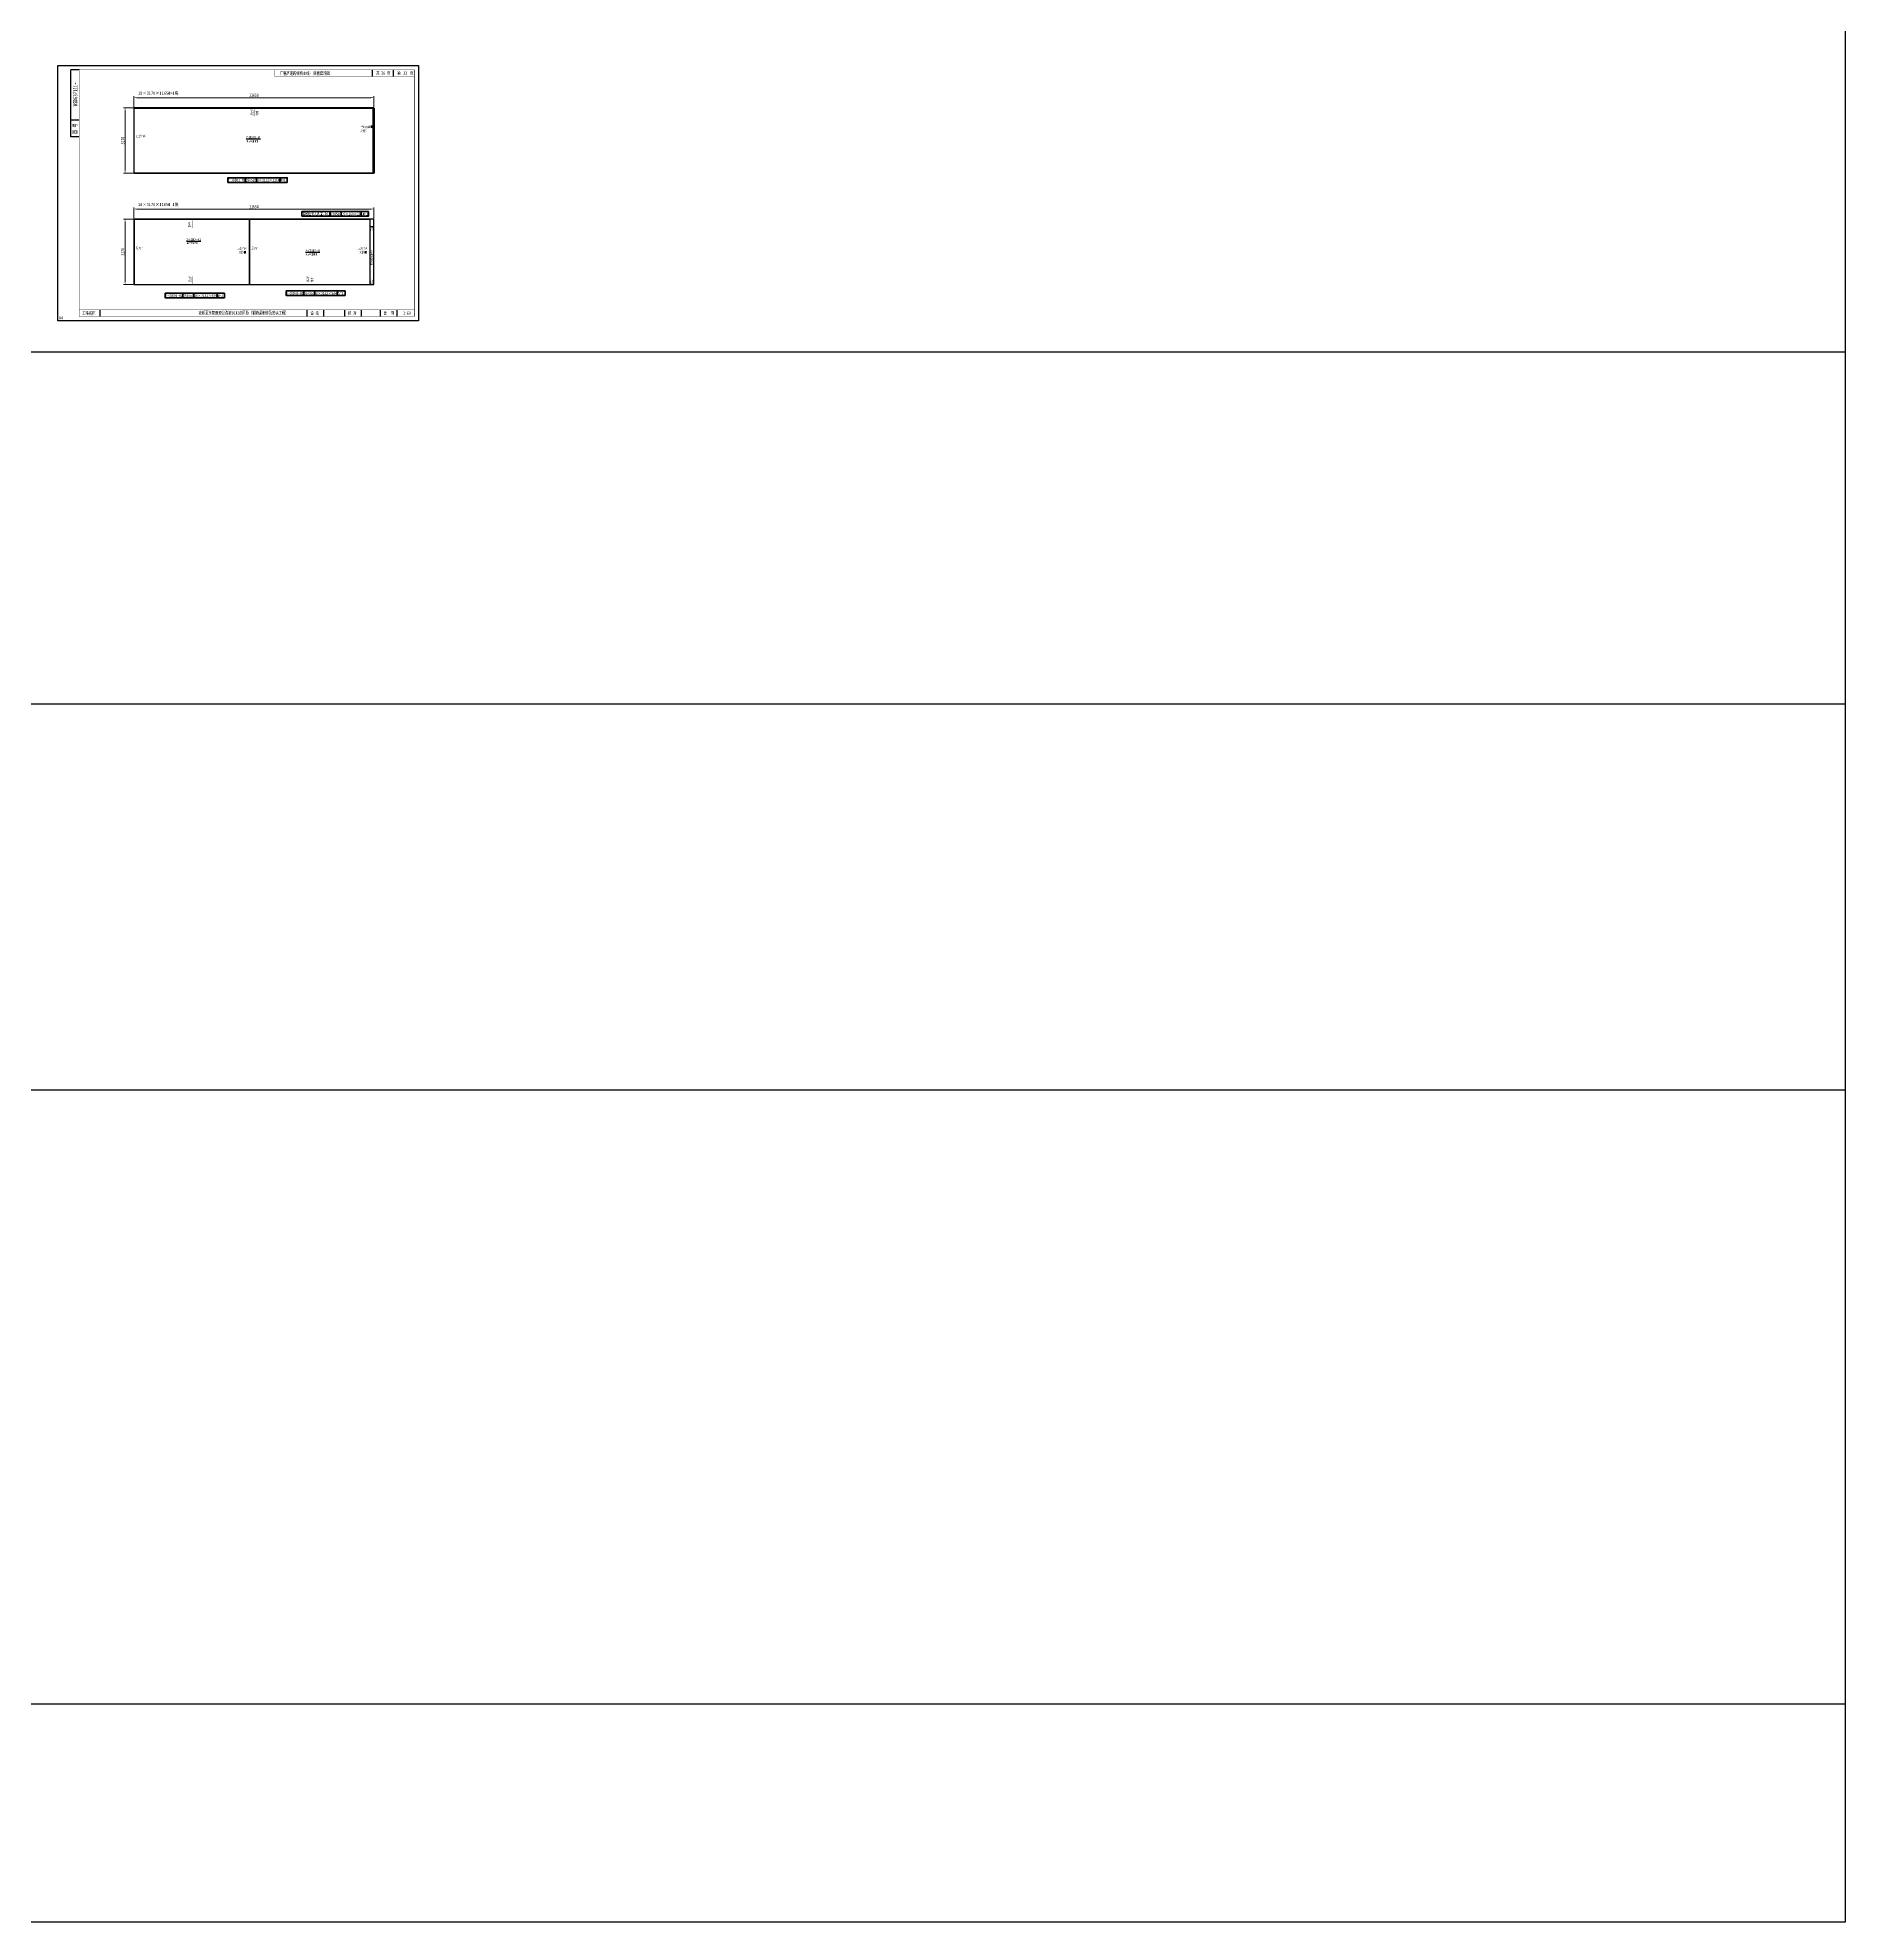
# Model space of a CAD drawing. Extents: x 1629247 to 2251351, y -601856 to -65897.
# Drawn here: x 2163622 to 2251351, y -381336 to -289876 of the extents above; entities that cross this region are included whole.
import ezdxf
from ezdxf.enums import TextEntityAlignment as Align

# ---------------------------------------------------------------- set-up
doc = ezdxf.new("R2010")
doc.units = 0
doc.header["$LTSCALE"] = 2
doc.header["$MEASUREMENT"] = 0
doc.header["$PDMODE"] = 35
doc.header["$PDSIZE"] = 50
doc.linetypes.add('PHANTOM', pattern=[63.5, 31.75, -6.35, 6.35, -6.35, 6.35, -6.35])
doc.layers.get('0').update_dxf_attribs({"linetype": 'CONTINUOUS'})
doc.layers.get('Defpoints').update_dxf_attribs({"linetype": 'CONTINUOUS'})
doc.layers.add('1图框轮廓', color=7, linetype='CONTINUOUS', lineweight=35)
doc.layers.add('标注层', color=3, linetype='CONTINUOUS', lineweight=13)
doc.layers.add('A3', color=7, linetype='CONTINUOUS')
doc.styles.add('仿宋', font='仿宋_GB2312_1.ttf', dxfattribs={"width": 0.7})
doc.dimstyles.new('标准标注样式-60', dxfattribs={"dimscale": 60, "dimtxt": 2.7, "dimasz": 2.5, "dimexe": 1.25, "dimexo": 0.625, "dimtad": 1, "dimdec": 0, "dimdsep": 46, "dimtxsty": '仿宋', "dimcen": 2.5, "dimclrd": 3, "dimclre": 3, "dimclrt": 4, "dimazin": 0, "dimtfac": 1, "dimtdec": 0, "dimtmove": 0, "dimatfit": 3, "dimfxl": 1.25, "dimlwd": 13, "dimlwe": 13, "dimarcsym": 0})

# ---------------------------------------------------------------- blocks, each defined once
blk = doc.blocks.new('*D631')
at = {"color": 3, "lineweight": 13, "ltscale": 3}
for p, q in [((2168288, -293247), (2168288, -292712)), ((2179938, -293247), (2179938, -292712))]:
    blk.add_line(p, q, dxfattribs=at)
at = {"color": 3, "linetype": 'ByBlock', "lineweight": 13, "ltscale": 3}
blk.add_line((2179788, -292787), (2168438, -292787), dxfattribs=at)
at = {"color": 3, "ltscale": 3}
for points in [[(2168438, -292762), (2168438, -292812), (2168288, -292787)], [(2179788, -292762), (2179788, -292812), (2179938, -292787)]]:
    blk.add_solid(points, dxfattribs=at)
at = {"layer": 'Defpoints', "color": 0, "ltscale": 3}
for p in [(2168288, -292787), (2168288, -293284), (2179938, -293284)]:
    blk.add_point(p, dxfattribs=at)
at = {"color": 4, "ltscale": 3, "insert": (2174113, -292668), "char_height": 162, "attachment_point": 5, "style": '仿宋'}
blk.add_mtext('11650', dxfattribs=at)
blk = doc.blocks.new('*D632')
at = {"color": 3, "lineweight": 13, "ltscale": 3}
for p, q in [((2168250, -293284), (2167788, -293284)), ((2168250, -296454), (2167788, -296454))]:
    blk.add_line(p, q, dxfattribs=at)
at = {"color": 3, "linetype": 'ByBlock', "lineweight": 13, "ltscale": 3}
blk.add_line((2167863, -293434), (2167863, -296304), dxfattribs=at)
at = {"color": 3, "ltscale": 3}
for points in [[(2167838, -293434), (2167888, -293434), (2167863, -293284)], [(2167838, -296304), (2167888, -296304), (2167863, -296454)]]:
    blk.add_solid(points, dxfattribs=at)
at = {"layer": 'Defpoints', "color": 0, "ltscale": 3}
for p in [(2168288, -293284), (2167863, -296454), (2168288, -296454)]:
    blk.add_point(p, dxfattribs=at)
at = {"color": 4, "ltscale": 3, "insert": (2167745, -294869), "char_height": 162, "attachment_point": 5, "rotation": 90, "style": '仿宋'}
blk.add_mtext('3170', dxfattribs=at)
blk = doc.blocks.new('tukuangA4-')
at = {"layer": 'A3'}
for p, q in [((537, 7565), (537, 10327)), ((882, 10327), (537, 10327)), ((12951, 10051), (12951, 10327)), ((13814, 10051), (13814, 10327)), ((882, 8256), (537, 8256)), ((882, 7565), (537, 7565)), ((1745, 173), (1745, 449)), ((10266, 173), (10266, 449)), ((10957, 173), (10957, 449)), ((11811, 173), (11811, 449)), ((12502, 173), (12502, 449)), ((13280, 173), (13280, 449)), ((13971, 173), (13971, 449))]:
    blk.add_line(p, q, dxfattribs=at)
blk.add_lwpolyline([(14850, 10500), (14850, 0), (0, 0), (0, 10500)], close=True, dxfattribs=at)
for points, const_width in [([(882, 10327), (14677, 10327), (14677, 173), (882, 173), (882, 10327)], 17.3), ([(8927, 10051), (8927, 10327)], 13.8), ([(8927, 10051), (14677, 10051)], 13.8), ([(882, 449), (14677, 449)], 13.8)]:
    blk.add_lwpolyline(points, dxfattribs=dict(at, const_width=const_width))
at = {"layer": 'A3', "color": 7, "linetype": 'Continuous', "style": '仿宋', "width": 0.7}
for s, p in [('共    页', (13106, 10120)), ('第     页', (13977, 10120)), ('工程名称', (1009, 242)), ('花都至东莞高速公路第SG12合同段（钢箱梁制作及安装工程）', (5798, 255)), ('设 绘', (10401, 242)), ('校 对', (11946, 242)), ('比  例', (13415, 242))]:
    blk.add_text(s, height=138.1, dxfattribs=at).set_placement(p)
blk.add_text('WSD63711L-', height=172.6, rotation=90, dxfattribs=at).set_placement((806, 9316), align=Align.CENTER)
blk.add_text('图 号', height=172.6, rotation=90, dxfattribs=at).set_placement((793, 7681))
blk.add_text('A4', height=138.1, dxfattribs=at).set_placement((139, 50), align=Align.CENTER)
blk = doc.blocks.new('*D633')
at = {"color": 3, "lineweight": 13, "ltscale": 3}
for p, q in [((2168288, -298651), (2168288, -298116)), ((2179938, -298651), (2179938, -298116))]:
    blk.add_line(p, q, dxfattribs=at)
at = {"color": 3, "linetype": 'ByBlock', "lineweight": 13, "ltscale": 3}
blk.add_line((2179788, -298191), (2168438, -298191), dxfattribs=at)
at = {"color": 3, "ltscale": 3}
for points in [[(2168438, -298166), (2168438, -298216), (2168288, -298191)], [(2179788, -298166), (2179788, -298216), (2179938, -298191)]]:
    blk.add_solid(points, dxfattribs=at)
at = {"layer": 'Defpoints', "color": 0, "ltscale": 3}
for p in [(2168288, -298191), (2168288, -298689), (2179938, -298689)]:
    blk.add_point(p, dxfattribs=at)
at = {"color": 4, "ltscale": 3, "insert": (2174113, -298073), "char_height": 162, "attachment_point": 5, "style": '仿宋'}
blk.add_mtext('11650', dxfattribs=at)
blk = doc.blocks.new('*D634')
at = {"color": 3, "lineweight": 13, "ltscale": 3}
for p, q in [((2168250, -298689), (2167788, -298689)), ((2168250, -301859), (2167788, -301859))]:
    blk.add_line(p, q, dxfattribs=at)
at = {"color": 3, "linetype": 'ByBlock', "lineweight": 13, "ltscale": 3}
blk.add_line((2167863, -298839), (2167863, -301709), dxfattribs=at)
at = {"color": 3, "ltscale": 3}
for points in [[(2167838, -298839), (2167888, -298839), (2167863, -298689)], [(2167838, -301709), (2167888, -301709), (2167863, -301859)]]:
    blk.add_solid(points, dxfattribs=at)
at = {"layer": 'Defpoints', "color": 0, "ltscale": 3}
for p in [(2168288, -298689), (2167863, -301859), (2168288, -301859)]:
    blk.add_point(p, dxfattribs=at)
at = {"color": 4, "ltscale": 3, "insert": (2167745, -300274), "char_height": 162, "attachment_point": 5, "rotation": 90, "style": '仿宋'}
blk.add_mtext('3170', dxfattribs=at)

msp = doc.modelspace()

# ---------------------------------------------------------------- linework, layer by layer
at = {"color": 3, "ltscale": 3}
msp.add_line((2179895.4, -296444.3), (2179895.4, -293292.3), dxfattribs=at)
at = {"color": 8, "ltscale": 3}
for p, q in [((2065547.6, -305115.8), (2251350.7, -305115.8)), ((2065547.6, -322198.6), (2251350.7, -322198.6)), ((2065547.6, -340941.2), (2251350.7, -340941.2)), ((2065547.6, -370740.5), (2251350.7, -370740.5))]:
    msp.add_line(p, q, dxfattribs=at)
for points in [[(2065547.6, -218566.9), (2251350.7, -218566.9), (2251350.7, -381335.8), (2065547.6, -381335.8)], [(2168288, -296454.3), (2179938, -296454.3), (2179938, -293284.3), (2168288, -293284.3)], [(2168288, -301859), (2179938, -301859), (2179938, -298689), (2168288, -298689)]]:
    msp.add_lwpolyline(points, close=True, dxfattribs=at)
at = {"color": 1}
for points in [[(2168298, -293292.3), (2179945.4, -293292.3), (2179945.4, -296444.3), (2168298, -296444.3)], [(2173895, -298697), (2168298, -298697), (2168298, -301849), (2173895, -301849)], [(2179751.7, -298697), (2173905, -298697), (2173905, -301849), (2179751.7, -301849)]]:
    msp.add_lwpolyline(points, close=True, dxfattribs=at)
at = {"color": 1, "ltscale": 3}
msp.add_lwpolyline([(2179761.7, -299040), (2179921.7, -299040), (2179921.7, -301849), (2179761.7, -301849)], close=True, dxfattribs=at)
at = {"layer": '1图框轮廓', "color": 30, "ltscale": 3}
for p, q in [((2173702.3, -296671.5), (2173702.3, -296896.5)), ((2174236.8, -296896.5), (2174236.8, -296671.5)), ((2175371.2, -296671.5), (2175371.2, -296896.5)), ((2177823.4, -298542.4), (2177823.4, -298317.4)), ((2178357.9, -298542.4), (2178357.9, -298317.4)), ((2179315.7, -298542.4), (2179315.7, -298317.4)), ((2170658.3, -302504.8), (2170658.3, -302279.8)), ((2171192.8, -302504.8), (2171192.8, -302279.8)), ((2172327.2, -302504.8), (2172327.2, -302279.8)), ((2176532.8, -302168.7), (2176532.8, -302393.7)), ((2177067.3, -302393.7), (2177067.3, -302168.7)), ((2178178.4, -302168.7), (2178178.4, -302393.7))]:
    msp.add_line(p, q, dxfattribs=at)
for points in [[(2175731.2, -296896.5), (2172856.6, -296896.5), (2172856.6, -296671.5), (2175731.2, -296671.5)], [(2176436.7, -298542.4), (2179675.7, -298542.4), (2179675.7, -298317.4), (2176436.7, -298317.4)], [(2172687.2, -302504.8), (2169812.6, -302504.8), (2169812.6, -302279.8), (2172687.2, -302279.8)], [(2178538.4, -302393.7), (2175687.1, -302393.7), (2175687.1, -302168.7), (2178538.4, -302168.7)]]:
    msp.add_lwpolyline(points, close=True, dxfattribs=at)
for points in [[(2179896.1, -299045.3, 0, 20, 0), (2179896.1, -299123.3, 3, 3, 0), (2179896.1, -299257.9, 3, 3, 0)], [(2179896.1, -301843.7, 0, 20, 0), (2179896.1, -301765.7, 3, 3, 0), (2179896.1, -301631.1, 3, 3, 0)]]:
    msp.add_lwpolyline(points, format="xyseb", dxfattribs=at)
at = {"layer": '标注层', "color": 42}
for points in [[(2174126.6, -293302.9, 0, 25, 0), (2174126.6, -293377.7, 5, 5, 0), (2174126.6, -293698.5, 5, 5, 0)], [(2179895.4, -294305.7, 0, 25, 0), (2179820.6, -294305.7, 5, 5, 0), (2179268.7, -294305.7, 5, 5, 0)], [(2168317.4, -294739.5, 0, 25, 0), (2168392.2, -294739.5, 5, 5, 0), (2168908.2, -294739.5, 5, 5, 0)], [(2171117, -298721.6, 0, 25, 0), (2171117, -298796.4, 5, 5, 0), (2171117, -299117.2, 5, 5, 0)], [(2168305.5, -300194.8, 0, 25, 0), (2168380.3, -300194.8, 5, 5, 0), (2168701.1, -300194.8, 5, 5, 0)], [(2173875.6, -300190.7, 0, 25, 0), (2173800.8, -300190.7, 5, 5, 0), (2173284.8, -300190.7, 5, 5, 0)], [(2173912.5, -300194.8, 0, 25, 0), (2173987.3, -300194.8, 5, 5, 0), (2174308.1, -300194.8, 5, 5, 0)], [(2179732.3, -300190.7, 0, 25, 0), (2179657.5, -300190.7, 5, 5, 0), (2179141.5, -300190.7, 5, 5, 0)], [(2171117, -301846.4, 0, 25, 0), (2171117, -301771.6, 5, 5, 0), (2171117, -301450.8, 5, 5, 0)], [(2176826.3, -301846.4, 0, 25, 0), (2176826.3, -301771.6, 5, 5, 0), (2176826.3, -301450.8, 5, 5, 0)]]:
    msp.add_lwpolyline(points, format="xyseb", dxfattribs=at)

# ---------------------------------------------------------------- block references
at = {"color": 8, "xscale": 1.179310344858095, "yscale": 1.179310344799887, "zscale": 1.179310344827586}
msp.add_blockref('tukuangA4-', (2164593, -303609.4), dxfattribs=at)

# ---------------------------------------------------------------- texts
at = {"color": 7, "style": '仿宋', "width": 0.85}
for s, p in [('18×3170×11650', (2168493.5, -292642.3)), ('N=1块', (2169957.8, -292642.3)), ('18×3170×11650', (2168493.5, -298046.9)), ('N=1块', (2169957.8, -298046.9))]:
    msp.add_text(s, height=150, dxfattribs=at).set_placement(p)
at = {"color": 6, "linetype": 'PHANTOM', "ltscale": 10, "style": '仿宋', "width": 0.7}
for s, p in [('%%UZ-DDB01-H1', (2173743.5, -294765.9)), ('%%UZ-CDB04-H1', (2170839.3, -299730.6)), ('%%UY-CDB03-H1', (2176624.6, -300268.3))]:
    msp.add_text(s, height=121.5, dxfattribs=at).set_placement(p)
at = {"color": 152, "linetype": 'PHANTOM', "ltscale": 10, "style": '仿宋', "width": 0.7}
for p in [(2173745.5, -294954.4), (2170853.3, -299883.7), (2176607.3, -300440.9)]:
    msp.add_text('显示非结构侧', height=97.2, dxfattribs=at).set_placement(p)
at = {"color": 7, "style": '仿宋', "width": 0.85}
for s, p in [('Z-DDB01-H1', (2173270.9, -296784)), ('Q345qC', (2173969.6, -296784)), ('18×3152×11647', (2174808.3, -296784)), ('N=1 ', (2175572.3, -296784)), ('底板检修人孔圈-RJ1', (2177130.9, -298429.9)), ('Q345qC', (2178090.7, -298429.9)), ('N=1', (2179524.2, -298429.9)), ('Z-CDB04-H1', (2170226.9, -302392.3)), ('Q345qC', (2170925.6, -302392.3)), ('18×3152×5597', (2171804.5, -302392.3)), ('N=1 ', (2172528.3, -302392.3)), ('Y-CDB03-H1', (2176101.4, -302281.2)), ('Q345qC', (2176800, -302281.2)), ('18×3152×5847', (2177627.2, -302281.2)), ('N=1 ', (2178379.5, -302281.2))]:
    msp.add_text(s, height=121.5, dxfattribs=at).set_placement(p, align=Align.MIDDLE_CENTER)
msp.add_text('16×160×2809', height=121.5, dxfattribs=at).set_placement((2178362.4, -298429.9), align=Align.MIDDLE_LEFT)
at = {"layer": 'A3', "color": 6, "linetype": 'Continuous', "style": '仿宋', "width": 0.7}
msp.add_text('广惠高速跨线桥主线- 底板套料图', height=162.857, dxfattribs=at).set_placement((2175377.6, -291684.4))
at = {"layer": 'A3', "color": 1, "linetype": 'Continuous', "style": '仿宋', "width": 0.7}
for s, p in [('36', (2180288.1, -291675.2)), ('23', (2181365.4, -291675.2))]:
    msp.add_text(s, height=162.86, dxfattribs=at).set_placement(p)
at = {"layer": 'A3', "color": 6, "linetype": 'Continuous', "style": '仿宋', "width": 0.7}
for s, p in [('正25%%D', (2179874.8, -299145.9)), ('底板检修人孔圈-RJ1', (2179869.6, -300527.4)), ('正25%%D', (2179874.8, -301656.7))]:
    msp.add_text(s, height=80, rotation=90, dxfattribs=at).set_placement(p, align=Align.CENTER)
at = {"layer": 'A3', "color": 7, "linetype": 'Continuous', "style": '仿宋', "width": 0.7}
msp.add_text('1:60', height=162.86, dxfattribs=at).set_placement((2181354.9, -303324.6))
at = {"layer": '标注层', "color": 42, "style": '仿宋', "width": 0.7}
for s, p in [('反25%%D', (2174087.6, -293651.8)), ('桥中', (2174335.4, -293654)), ('桥中', (2171060.1, -299063.9)), ('反25%%D', (2171077.4, -301741.2)), ('反25%%D', (2176786.7, -301741.2)), ('桥中', (2176999.8, -301741.6))]:
    msp.add_text(s, height=121.5, rotation=90, dxfattribs=at).set_placement(p)
for s, p in [('大桩侧', (2179263.7, -294459.3)), ('+50mm余量', (2179297.5, -294267.9)), ('正25%%Dx6', (2168409.9, -294706.3)), ('反25%%D', (2168393.8, -300152.1)), ('正25%%Dx6', (2173314.6, -300157.5)), ('大桩侧', (2173381.7, -300359.1)), ('反25%%D', (2174000.8, -300152.1)), ('正25%%Dx6', (2179171.3, -300157.5)), ('大桩侧', (2179238.4, -300359.1))]:
    msp.add_text(s, height=121.5, dxfattribs=at).set_placement(p)

# ---------------------------------------------------------------- dimensions: what is measured, and where the dimension line sits
at = {"color": 8, "ltscale": 3}
for base, p1, p2, picture, middle in [((2168288, -292786.5), (2179938, -293284.3), (2168288, -293284.3), '*D631', (2174113, -292668)), ((2168288, -298191.2), (2179938, -298689), (2168288, -298689), '*D633', (2174113, -298072.7))]:
    dim = msp.add_linear_dim(base=base, p1=p1, p2=p2, dimstyle='标准标注样式-60', dxfattribs=at)
    dim.commit()
    dim.dimension.update_dxf_attribs({"geometry": picture, "text_midpoint": middle})
for base, p1, p2, picture, middle in [((2167863.2, -296454.3), (2168288, -293284.3), (2168288, -296454.3), '*D632', (2167744.7, -294869.3)), ((2167863.2, -301859), (2168288, -298689), (2168288, -301859), '*D634', (2167744.7, -300274))]:
    dim = msp.add_linear_dim(base=base, p1=p1, p2=p2, angle=90, dimstyle='标准标注样式-60', dxfattribs=at)
    dim.commit()
    dim.dimension.update_dxf_attribs({"geometry": picture, "text_midpoint": middle})

doc.saveas('drawing.dxf')
